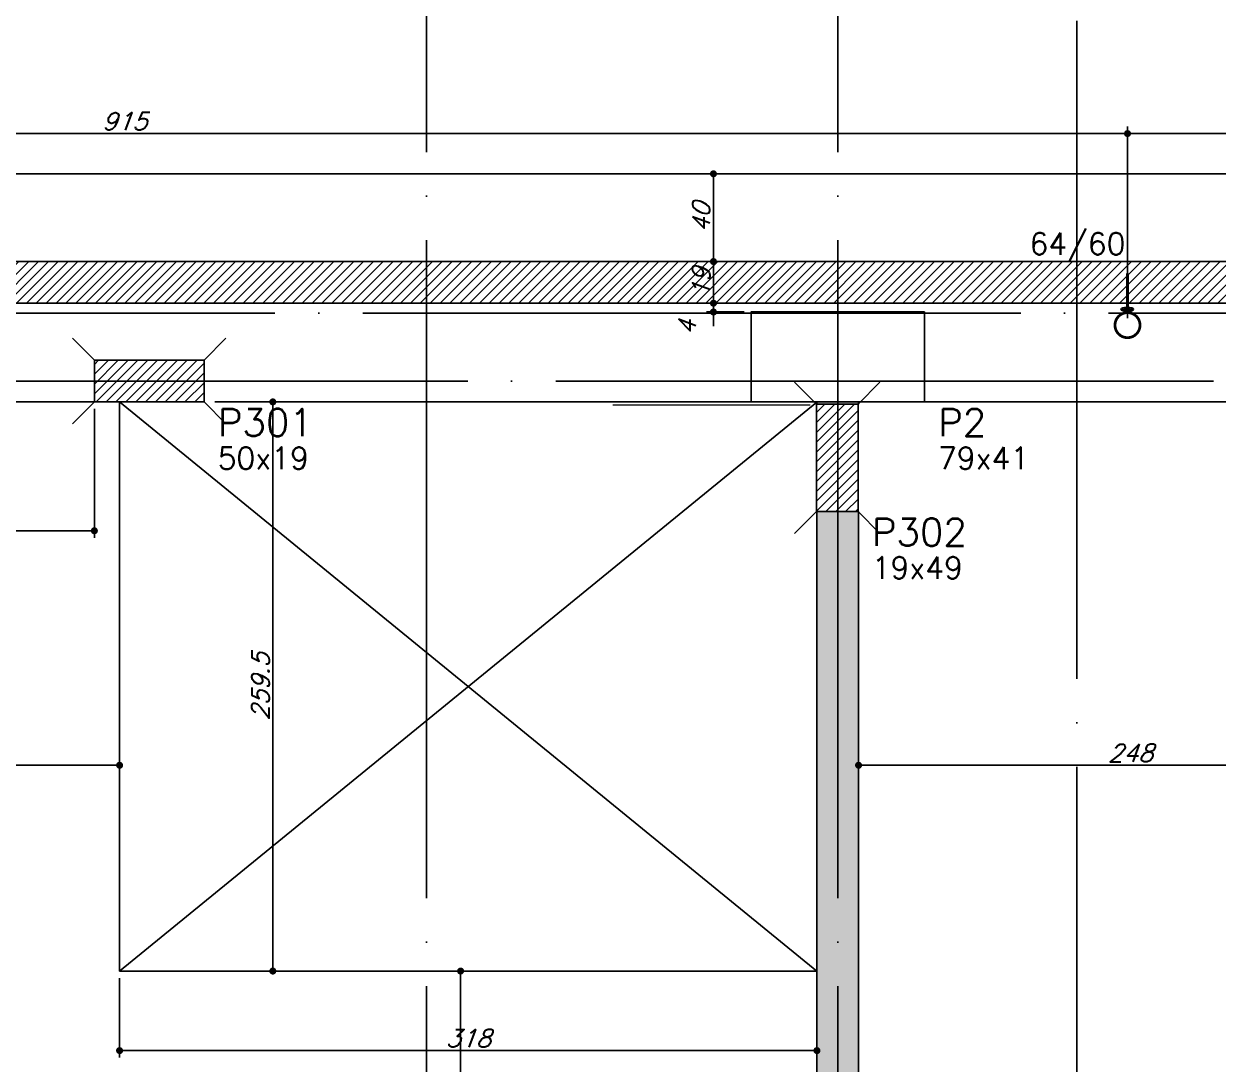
# Model space of a CAD drawing. Header units: millimetres. Extents: x -2368 to 4502, y -2283 to 2217.
# Drawn here: x -690 to -145, y 1032 to 1506 of the extents above; entities that cross this region are included whole.
import ezdxf
from ezdxf.enums import TextEntityAlignment as Align

# ---------------------------------------------------------------- set-up
doc = ezdxf.new("R2010")
doc.units = ezdxf.units.MM
doc.header["$LTSCALE"] = 50
doc.linetypes.add('EIXO', pattern=[6.8, 6, -0.4, 0, -0.4])
doc.layers.add('ARQ-PIS-ESC', color=1, linetype='Continuous', lineweight=9)
for name, color, linetype in [('F-AUX-RED', 1, 'Continuous'), ('F-COTAS', 106, 'Continuous'), ('F-COTAS ANCORAGEM', 106, 'Continuous'), ('F-DESNIVEL-1', 254, 'Continuous'), ('F-EIXO', 12, 'EIXO'), ('F-GANCHOS', 4, 'Continuous'), ('F-LAJES', 3, 'Continuous'), ('F-PILARES-DIM', 172, 'Continuous'), ('F-PILARES-HACH', 174, 'Continuous'), ('F-PILARES-M', 170, 'Continuous'), ('F-PILARES-N', 170, 'Continuous'), ('F-PILARES-NASCE', 4, 'Continuous'), ('F-PILARES-NOME', 170, 'Continuous'), ('F-TEXTO', 6, 'Continuous'), ('F-VIGAS', 3, 'Continuous'), ('F-VIGAS-DIM', 2, 'Continuous'), ('F-VÃO', 1, 'Continuous')]:
    doc.layers.add(name, color=color, linetype=linetype)
doc.styles.add('CP-TEXT-INCL', font='romans.shx', dxfattribs={"oblique": 20})
doc.styles.add('MCP', font='romans.shx')
doc.styles.add('ROMANS', font='romans.shx')
doc.dimstyles.new('CP-COTAS-50', dxfattribs={"dimscale": 0.64, "dimtxt": 12.5, "dimasz": 5, "dimexe": 5, "dimexo": 5, "dimgap": 2.5, "dimtad": 1, "dimdec": 1, "dimdsep": 46, "dimtxsty": 'CP-TEXT-INCL', "dimblk1": 'DOT', "dimblk2": 'DOT', "dimsah": 1, "dimcen": 9, "dimclrd": 256, "dimclre": 256, "dimclrt": 256, "dimadec": 0, "dimazin": 0, "dimtfac": 1, "dimtdec": 1, "dimtmove": 2, "dimatfit": 3, "dimldrblk": 'DOT', "dimfxl": 0, "dimtolj": 1, "dimarcsym": 0})

# ---------------------------------------------------------------- blocks, each defined once
blk = doc.blocks.new('*U13')
at = {"layer": 'F-EIXO'}
blk.add_line((0, 0), (4857.5, 0), dxfattribs=at)
at = {"layer": 'F-TEXTO', "style": 'ROMANS'}
blk.add_attdef('EIXO', text='', height=17.5, dxfattribs=at).set_placement((-28.21, 0), align=Align.MIDDLE_CENTER)
blk = doc.blocks.new('*U14')
at = {"layer": 'F-EIXO'}
blk.add_line((0, 0), (4945.5, 0), dxfattribs=at)
at = {"layer": 'F-TEXTO', "style": 'ROMANS'}
blk.add_attdef('EIXO', text='', height=17.5, dxfattribs=at).set_placement((-28.21, 0), align=Align.MIDDLE_CENTER)
blk = doc.blocks.new('*U21')
at = {"layer": 'F-EIXO'}
blk.add_line((0, 0), (0, -2728.58), dxfattribs=at)
at = {"layer": 'F-TEXTO', "style": 'ROMANS'}
blk.add_attdef('EIXO', text='', height=17.5, rotation=360, dxfattribs=at).set_placement((0, 28.21), align=Align.MIDDLE_CENTER)
blk = doc.blocks.new('*U22')
at = {"layer": 'F-EIXO'}
blk.add_line((0, 0), (0, -2828.58), dxfattribs=at)
at = {"layer": 'F-TEXTO', "style": 'ROMANS'}
blk.add_attdef('EIXO', text='', height=17.5, rotation=360, dxfattribs=at).set_placement((0, 28.21), align=Align.MIDDLE_CENTER)
blk = doc.blocks.new('_DOT')
at = {"color": 0, "linetype": 'ByBlock'}
blk.add_line((-0.5, 0), (-1, 0), dxfattribs=at)
at = {"color": 0, "linetype": 'ByBlock', "const_width": 0.5}
blk.add_lwpolyline([(-0.25, 0, 1), (0.25, 0, 1)], format="xyb", close=True, dxfattribs=at)
blk = doc.blocks.new('*D67')
at = {"layer": 'DEFPOINTS', "color": 0, "transparency": 16777216}
for p in [(-869.5, 1168.34), (-646, 1168.34), (-646, 1168.34)]:
    blk.add_point(p, dxfattribs=at)
at = {"layer": 'F-COTAS', "lineweight": -2, "transparency": 16777216}
blk.add_line((-866.3, 1168.34), (-649.2, 1168.34), dxfattribs=at)
at = {"layer": 'F-COTAS', "lineweight": -2, "transparency": 16777216, "xscale": 3.2, "yscale": 3.2, "zscale": 3.2, "rotation": 180}
blk.add_blockref('_DOT', (-869.5, 1168.34), dxfattribs=at)
at = {"layer": 'F-COTAS', "lineweight": -2, "transparency": 16777216, "xscale": 3.2, "yscale": 3.2, "zscale": 3.2}
blk.add_blockref('_DOT', (-646, 1168.34), dxfattribs=at)
at = {"layer": 'F-COTAS', "transparency": 16777216, "insert": (-757.75, 1173.94), "char_height": 8, "attachment_point": 5, "style": 'CP-TEXT-INCL'}
blk.add_mtext('\\A1;223.5', dxfattribs=at)
blk = doc.blocks.new('*D68')
at = {"layer": 'DEFPOINTS', "color": 0, "transparency": 16777216}
for p in [(-309, 1168.34), (-61, 1168.34), (-61, 1168.34)]:
    blk.add_point(p, dxfattribs=at)
at = {"layer": 'F-COTAS', "lineweight": -2, "transparency": 16777216}
blk.add_line((-305.8, 1168.34), (-64.2, 1168.34), dxfattribs=at)
at = {"layer": 'F-COTAS', "lineweight": -2, "transparency": 16777216, "xscale": 3.2, "yscale": 3.2, "zscale": 3.2, "rotation": 180}
blk.add_blockref('_DOT', (-309, 1168.34), dxfattribs=at)
at = {"layer": 'F-COTAS', "lineweight": -2, "transparency": 16777216, "xscale": 3.2, "yscale": 3.2, "zscale": 3.2}
blk.add_blockref('_DOT', (-61, 1168.34), dxfattribs=at)
at = {"layer": 'F-COTAS', "transparency": 16777216, "insert": (-185, 1173.94), "char_height": 8, "attachment_point": 5, "style": 'CP-TEXT-INCL'}
blk.add_mtext('\\A1;248', dxfattribs=at)
blk = doc.blocks.new('*D134')
at = {"layer": 'DEFPOINTS', "color": 0, "transparency": 16777216}
for p in [(-375.17, 1379), (-358, 1379), (-358, 1375)]:
    blk.add_point(p, dxfattribs=at)
at = {"layer": 'F-COTAS', "lineweight": -2, "transparency": 16777216}
for p, q in [((-375.17, 1382.2), (-375.17, 1385.4)), ((-361.2, 1379), (-378.37, 1379)), ((-375.17, 1375), (-375.17, 1379)), ((-361.2, 1375), (-378.37, 1375)), ((-375.17, 1371.8), (-375.17, 1368.6))]:
    blk.add_line(p, q, dxfattribs=at)
at = {"layer": 'F-COTAS', "lineweight": -2, "transparency": 16777216, "xscale": 3.2, "yscale": 3.2, "zscale": 3.2}
for p, rotation in [((-375.17, 1379), 270), ((-375.17, 1375), 90)]:
    blk.add_blockref('_DOT', p, dxfattribs=dict(at, rotation=rotation))
at = {"layer": 'F-COTAS', "transparency": 16777216, "insert": (-387.17, 1367.86), "char_height": 8, "attachment_point": 5, "rotation": 90, "style": 'CP-TEXT-INCL'}
blk.add_mtext('\\A1;4', dxfattribs=at)
blk = doc.blocks.new('*D135')
at = {"layer": 'DEFPOINTS', "color": 0, "transparency": 16777216}
for p in [(-375.17, 1398), (-366.11, 1398), (-366.11, 1379)]:
    blk.add_point(p, dxfattribs=at)
at = {"layer": 'F-COTAS', "lineweight": -2, "transparency": 16777216}
for p, q in [((-369.31, 1398), (-378.37, 1398)), ((-375.17, 1382.2), (-375.17, 1394.8)), ((-369.31, 1379), (-378.37, 1379))]:
    blk.add_line(p, q, dxfattribs=at)
at = {"layer": 'F-COTAS', "lineweight": -2, "transparency": 16777216, "xscale": 3.2, "yscale": 3.2, "zscale": 3.2}
for p, rotation in [((-375.17, 1398), 90), ((-375.17, 1379), 270)]:
    blk.add_blockref('_DOT', p, dxfattribs=dict(at, rotation=rotation))
at = {"layer": 'F-COTAS', "transparency": 16777216, "insert": (-380.77, 1388.5), "char_height": 8, "attachment_point": 5, "rotation": 90, "style": 'CP-TEXT-INCL'}
blk.add_mtext('\\A1;19', dxfattribs=at)
blk = doc.blocks.new('*D136')
at = {"layer": 'DEFPOINTS', "color": 0, "transparency": 16777216}
for p in [(-375.17, 1438), (-360.61, 1438), (-360.61, 1398)]:
    blk.add_point(p, dxfattribs=at)
at = {"layer": 'F-COTAS', "lineweight": -2, "transparency": 16777216}
for p, q in [((-363.81, 1438), (-378.37, 1438)), ((-375.17, 1401.2), (-375.17, 1434.8)), ((-363.81, 1398), (-378.37, 1398))]:
    blk.add_line(p, q, dxfattribs=at)
at = {"layer": 'F-COTAS', "lineweight": -2, "transparency": 16777216, "xscale": 3.2, "yscale": 3.2, "zscale": 3.2}
for p, rotation in [((-375.17, 1438), 90), ((-375.17, 1398), 270)]:
    blk.add_blockref('_DOT', p, dxfattribs=dict(at, rotation=rotation))
at = {"layer": 'F-COTAS', "transparency": 16777216, "insert": (-380.77, 1418), "char_height": 8, "attachment_point": 5, "rotation": 90, "style": 'CP-TEXT-INCL'}
blk.add_mtext('\\A1;40', dxfattribs=at)
blk = doc.blocks.new('*D143')
at = {"layer": 'DEFPOINTS', "color": 0, "transparency": 16777216}
for p in [(-489.01, 1074.5), (-490.5, 664.5), (-489.01, 664.5)]:
    blk.add_point(p, dxfattribs=at)
at = {"layer": 'F-COTAS', "lineweight": -2, "transparency": 16777216}
for p, q in [((-492.21, 1074.5), (-493.7, 1074.5)), ((-490.5, 1071.3), (-490.5, 667.7)), ((-492.21, 664.5), (-493.7, 664.5))]:
    blk.add_line(p, q, dxfattribs=at)
at = {"layer": 'F-COTAS', "lineweight": -2, "transparency": 16777216, "xscale": 3.2, "yscale": 3.2, "zscale": 3.2}
for p, rotation in [((-490.5, 1074.5), 90), ((-490.5, 664.5), 270)]:
    blk.add_blockref('_DOT', p, dxfattribs=dict(at, rotation=rotation))
at = {"layer": 'F-COTAS', "transparency": 16777216, "insert": (-496.1, 869.5), "char_height": 8, "attachment_point": 5, "rotation": 90, "style": 'CP-TEXT-INCL'}
blk.add_mtext('\\A1;410', dxfattribs=at)
blk = doc.blocks.new('*D144')
at = {"layer": 'DEFPOINTS', "color": 0, "transparency": 16777216}
for p in [(-657.5, 1334), (-869.5, 1284.03), (-657.5, 1275.24)]:
    blk.add_point(p, dxfattribs=at)
at = {"layer": 'F-COTAS', "lineweight": -2, "transparency": 16777216}
for p, q in [((-657.5, 1330.8), (-657.5, 1272.04)), ((-869.5, 1280.83), (-869.5, 1272.04)), ((-866.3, 1275.24), (-660.7, 1275.24))]:
    blk.add_line(p, q, dxfattribs=at)
at = {"layer": 'F-COTAS', "lineweight": -2, "transparency": 16777216, "xscale": 3.2, "yscale": 3.2, "zscale": 3.2, "rotation": 180}
blk.add_blockref('_DOT', (-869.5, 1275.24), dxfattribs=at)
at = {"layer": 'F-COTAS', "lineweight": -2, "transparency": 16777216, "xscale": 3.2, "yscale": 3.2, "zscale": 3.2}
blk.add_blockref('_DOT', (-657.5, 1275.24), dxfattribs=at)
at = {"layer": 'F-COTAS', "transparency": 16777216, "insert": (-763.5, 1280.84), "char_height": 8, "attachment_point": 5, "style": 'CP-TEXT-INCL'}
blk.add_mtext('\\A1;212', dxfattribs=at)
blk = doc.blocks.new('*D192')
at = {"layer": 'DEFPOINTS', "color": 0, "transparency": 16777216}
for p in [(2835, 1741.136394), (2835, 1624.5), (-1200, 1438)]:
    blk.add_point(p, dxfattribs=at)
at = {"layer": 'F-COTAS', "lineweight": -2, "transparency": 16777216}
for p, q in [((-1200, 1441.2), (-1200, 1744.336394)), ((2835, 1627.7), (2835, 1744.336394)), ((-1196.8, 1741.136394), (2831.8, 1741.136394))]:
    blk.add_line(p, q, dxfattribs=at)
at = {"layer": 'F-COTAS', "lineweight": -2, "transparency": 16777216, "xscale": 3.2, "yscale": 3.2, "zscale": 3.2, "rotation": 180}
blk.add_blockref('_DOT', (-1200, 1741.136394), dxfattribs=at)
at = {"layer": 'F-COTAS', "lineweight": -2, "transparency": 16777216, "xscale": 3.2, "yscale": 3.2, "zscale": 3.2}
blk.add_blockref('_DOT', (2835, 1741.136394), dxfattribs=at)
at = {"layer": 'F-COTAS', "transparency": 16777216, "insert": (817.5, 1746.736394), "char_height": 8, "attachment_point": 5, "style": 'CP-TEXT-INCL'}
blk.add_mtext('\\A1;4035', dxfattribs=at)
blk = doc.blocks.new('*D262')
at = {"layer": 'DEFPOINTS', "color": 0, "transparency": 16777216}
for p in [(-605.76, 1334), (-576.12, 1334), (-605.76, 1074.5)]:
    blk.add_point(p, dxfattribs=at)
at = {"layer": 'F-COTAS', "lineweight": -2, "transparency": 16777216}
for p, q in [((-602.56, 1334), (-572.92, 1334)), ((-576.12, 1077.7), (-576.12, 1330.8)), ((-602.56, 1074.5), (-572.92, 1074.5))]:
    blk.add_line(p, q, dxfattribs=at)
at = {"layer": 'F-COTAS', "lineweight": -2, "transparency": 16777216, "xscale": 3.2, "yscale": 3.2, "zscale": 3.2}
for p, rotation in [((-576.12, 1334), 90), ((-576.12, 1074.5), 270)]:
    blk.add_blockref('_DOT', p, dxfattribs=dict(at, rotation=rotation))
at = {"layer": 'F-COTAS', "transparency": 16777216, "insert": (-581.72, 1204.25), "char_height": 8, "attachment_point": 5, "rotation": 90, "style": 'CP-TEXT-INCL'}
blk.add_mtext('\\A1;259.5', dxfattribs=at)
blk = doc.blocks.new('*D269')
at = {"layer": 'DEFPOINTS', "color": 0, "transparency": 16777216}
for p in [(-646, 1074.5), (-328, 1053.45), (-328, 1038.24)]:
    blk.add_point(p, dxfattribs=at)
at = {"layer": 'F-COTAS', "lineweight": -2, "transparency": 16777216}
for p, q in [((-646, 1071.3), (-646, 1035.04)), ((-328, 1050.25), (-328, 1035.04)), ((-642.8, 1038.24), (-331.2, 1038.24))]:
    blk.add_line(p, q, dxfattribs=at)
at = {"layer": 'F-COTAS', "lineweight": -2, "transparency": 16777216, "xscale": 3.2, "yscale": 3.2, "zscale": 3.2, "rotation": 180}
blk.add_blockref('_DOT', (-646, 1038.24), dxfattribs=at)
at = {"layer": 'F-COTAS', "lineweight": -2, "transparency": 16777216, "xscale": 3.2, "yscale": 3.2, "zscale": 3.2}
blk.add_blockref('_DOT', (-328, 1038.24), dxfattribs=at)
at = {"layer": 'F-COTAS', "transparency": 16777216, "insert": (-487, 1043.84), "char_height": 8, "attachment_point": 5, "style": 'CP-TEXT-INCL'}
blk.add_mtext('\\A1;318', dxfattribs=at)
blk = doc.blocks.new('PB-ANC_VISTA')
at = {"layer": 'F-GANCHOS'}
h = blk.add_hatch(color=256, dxfattribs=at)
edge = h.paths.add_edge_path()
edge.add_ellipse((0, 0.0049), major_axis=(-0.0142, 0), ratio=0.343552, start_angle=152.7965, end_angle=253.9579, ccw=False)
edge.add_spline(control_points=[(0.0126, 0.0027), (0.0118, 0.0035), (0.0109, 0.0039), (0.0094, 0.0046), (0.0089, 0.0048), (0.0084, 0.0049)], knot_values=[3.709013, 3.709013, 3.709013, 3.709013, 3.826962, 3.826962, 3.975536, 3.975536, 3.975536, 3.975536], degree=3, periodic=0)
edge.add_spline(control_points=[(0.0084, 0.0049), (0.0083, 0.005), (0.0082, 0.005), (0.0075, 0.0052), (0.0068, 0.0054), (0.0054, 0.0056), (0.0046, 0.0057), (0.0025, 0.006), (0.001, 0.006), (-0.0019, 0.006), (-0.0033, 0.0059), (-0.006, 0.0055), (-0.0072, 0.0053), (-0.0083, 0.005), (-0.0084, 0.0049), (-0.0084, 0.0049)], knot_values=[3.975536, 3.975536, 3.975536, 3.975536, 4.020815, 4.020815, 4.214669, 4.214669, 4.408523, 4.408523, 4.746248, 4.746248, 5.083972, 5.083972, 5.421697, 5.421697, 5.450325, 5.450325, 5.450325, 5.450325], degree=3, periodic=0)
edge.add_spline(control_points=[(-0.0084, 0.0049), (-0.009, 0.0047), (-0.0094, 0.0046), (-0.0101, 0.0043), (-0.0109, 0.004), (-0.0119, 0.0031), (-0.0123, 0.0028), (-0.0125, 0.0026)], knot_values=[5.450325, 5.450325, 5.450325, 5.450325, 5.63804, 5.63804, 5.767465, 5.767465, 5.83324, 5.83324, 5.83324, 5.83324], degree=3, periodic=0)
edge.add_ellipse((0, 0.0049), major_axis=(-0.0142, 0), ratio=0.343552, start_angle=286.0421, end_angle=388.2135, ccw=False)
edge.add_arc((0, 0.0406), 0.0312, 262.7795, 270)
edge.add_arc((0, 0.0406), 0.0312, 270, 277.2205)
edge = h.paths.add_edge_path()
edge.add_spline(control_points=[(-0.0084, 0.0049), (-0.0081, 0.0048), (-0.0077, 0.0047), (-0.0062, 0.0044), (-0.0049, 0.0042), (-0.0022, 0.0039), (-0.0008, 0.0039), (0.0023, 0.0039), (0.0039, 0.004), (0.0065, 0.0044), (0.0076, 0.0047), (0.0084, 0.0049)], knot_values=[0.872578, 0.872578, 0.872578, 0.872578, 0.983497, 0.983497, 1.300773, 1.300773, 1.618048, 1.618048, 1.991026, 1.991026, 2.268927, 2.268927, 2.268927, 2.268927], degree=3, periodic=0)
edge.add_spline(control_points=[(0.0084, 0.0049), (0.0089, 0.0048), (0.0094, 0.0046), (0.0109, 0.0039), (0.0118, 0.0035), (0.0126, 0.0027)], knot_values=[3.709013, 3.709013, 3.709013, 3.709013, 3.857587, 3.857587, 3.975536, 3.975536, 3.975536, 3.975536], degree=3, periodic=0)
edge.add_ellipse((0, 0.0049), major_axis=(-0.0142, 0), ratio=0.343552, start_angle=28.2135, end_angle=152.7965, ccw=False)
edge.add_spline(control_points=[(-0.0125, 0.0026), (-0.0123, 0.0028), (-0.0119, 0.0031), (-0.0109, 0.004), (-0.0101, 0.0043), (-0.0094, 0.0046), (-0.009, 0.0047), (-0.0084, 0.0049)], knot_values=[5.450325, 5.450325, 5.450325, 5.450325, 5.5161, 5.5161, 5.645525, 5.645525, 5.83324, 5.83324, 5.83324, 5.83324], degree=3, periodic=0)
blk.add_line((0.0031, 0.0093), (-0.0031, 0.0093), dxfattribs=at)
at = {"layer": 'F-GANCHOS', "const_width": 0.00625}
blk.add_lwpolyline([(-0.0005, 0.0121, -1), (-0.0005, 0.0683, -1)], format="xyb", close=True, dxfattribs=at)
blk.add_lwpolyline([(-0.0005, -0.0757), (-0.0005, 0.0098)], dxfattribs=at)
at = {"layer": 'F-GANCHOS'}
blk.add_ellipse((0, 0.0049), major_axis=(-0.0142, 0), ratio=0.343552, dxfattribs=at)
for points, knots in [([(0.0126, 0.0027), (0.0118, 0.0035), (0.0109, 0.0039), (0.0091, 0.0047), (0.0086, 0.0049), (0.0075, 0.0052), (0.0068, 0.0054), (0.0054, 0.0056), (0.0046, 0.0057), (0.0025, 0.006), (0.001, 0.006), (-0.0019, 0.006), (-0.0033, 0.0059), (-0.006, 0.0055), (-0.0072, 0.0053), (-0.0088, 0.0048), (-0.0094, 0.0046), (-0.0101, 0.0043), (-0.0109, 0.004), (-0.0119, 0.0031), (-0.0123, 0.0028), (-0.0125, 0.0026)], [3.709013, 3.709013, 3.709013, 3.709013, 3.826962, 3.826962, 4.020815, 4.020815, 4.214669, 4.214669, 4.408523, 4.408523, 4.746248, 4.746248, 5.083972, 5.083972, 5.421697, 5.421697, 5.63804, 5.63804, 5.767465, 5.767465, 5.83324, 5.83324, 5.83324, 5.83324]), ([(-0.0084, 0.0049), (-0.0081, 0.0048), (-0.0077, 0.0047), (-0.0062, 0.0044), (-0.0049, 0.0042), (-0.0022, 0.0039), (-0.0008, 0.0039), (0.0023, 0.0039), (0.0039, 0.004), (0.0065, 0.0044), (0.0076, 0.0047), (0.0084, 0.0049)], [0.872578, 0.872578, 0.872578, 0.872578, 0.983497, 0.983497, 1.300773, 1.300773, 1.618048, 1.618048, 1.991026, 1.991026, 2.268927, 2.268927, 2.268927, 2.268927])]:
    blk.add_open_spline(points, degree=3, knots=knots, dxfattribs=at)
blk = doc.blocks.new('*U463')
at = {"layer": 'F-GANCHOS', "xscale": 203.1746031736276, "yscale": 203.1746031736276, "zscale": 203.1746031736276}
blk.add_blockref('PB-ANC_VISTA', (6.25, 78.8), dxfattribs=at)
blk = doc.blocks.new('*D519')
at = {"layer": 'DEFPOINTS', "color": 0, "transparency": 16777216}
for p in [(-186.35, 1456.34), (-1101.1, 1369), (-186.35, 1369)]:
    blk.add_point(p, dxfattribs=at)
at = {"layer": 'F-COTAS ANCORAGEM', "lineweight": -2, "transparency": 16777216}
for p, q in [((-1101.1, 1372.2), (-1101.1, 1459.54)), ((-1097.9, 1456.34), (-189.55, 1456.34)), ((-186.35, 1372.2), (-186.35, 1459.54))]:
    blk.add_line(p, q, dxfattribs=at)
at = {"layer": 'F-COTAS ANCORAGEM', "lineweight": -2, "transparency": 16777216, "xscale": 3.2, "yscale": 3.2, "zscale": 3.2, "rotation": 180}
blk.add_blockref('_DOT', (-1101.1, 1456.34), dxfattribs=at)
at = {"layer": 'F-COTAS ANCORAGEM', "lineweight": -2, "transparency": 16777216, "xscale": 3.2, "yscale": 3.2, "zscale": 3.2}
blk.add_blockref('_DOT', (-186.35, 1456.34), dxfattribs=at)
at = {"layer": 'F-COTAS ANCORAGEM', "transparency": 16777216, "insert": (-643.73, 1461.94), "char_height": 8, "attachment_point": 5, "style": 'CP-TEXT-INCL'}
blk.add_mtext('\\A1;915', dxfattribs=at)
blk = doc.blocks.new('*D520')
at = {"layer": 'DEFPOINTS', "color": 0, "transparency": 16777216}
for p in [(53.65, 1456.34), (-186.35, 1369), (53.65, 1369)]:
    blk.add_point(p, dxfattribs=at)
at = {"layer": 'F-COTAS ANCORAGEM', "lineweight": -2, "transparency": 16777216}
for p, q in [((-186.35, 1372.2), (-186.35, 1459.54)), ((-183.15, 1456.34), (50.45, 1456.34)), ((53.65, 1372.2), (53.65, 1459.54))]:
    blk.add_line(p, q, dxfattribs=at)
at = {"layer": 'F-COTAS ANCORAGEM', "lineweight": -2, "transparency": 16777216, "xscale": 3.2, "yscale": 3.2, "zscale": 3.2, "rotation": 180}
blk.add_blockref('_DOT', (-186.35, 1456.34), dxfattribs=at)
at = {"layer": 'F-COTAS ANCORAGEM', "lineweight": -2, "transparency": 16777216, "xscale": 3.2, "yscale": 3.2, "zscale": 3.2}
blk.add_blockref('_DOT', (53.65, 1456.34), dxfattribs=at)
at = {"layer": 'F-COTAS ANCORAGEM', "transparency": 16777216, "insert": (-66.35, 1461.94), "char_height": 8, "attachment_point": 5, "style": 'CP-TEXT-INCL'}
blk.add_mtext('\\A1;240', dxfattribs=at)

msp = doc.modelspace()

# ---------------------------------------------------------------- hatches: boundary and pattern name
at = {"layer": 'F-AUX-RED'}
h = msp.add_hatch(dxfattribs=at)
h.set_pattern_fill('ANSI31', color=256)
h.set_pattern_definition([(45, (0, -5000), (-2.245064, 2.245064), [])])
h.paths.add_polyline_path([(1128, 1398), (-1160, 1398), (-1160, 1379), (1109, 1379), (1109, 1291), (1128, 1291)])
at = {"layer": 'F-PILARES-HACH', "linetype": 'Continuous'}
h = msp.add_hatch(dxfattribs=at)
h.set_pattern_fill('ANSI31', color=256, style=0)
h.set_pattern_definition([(45, (-5.5, 10000), (-2.245064, 2.245064), [])])
h.paths.add_polyline_path([(-657.5, 1334), (-607.5, 1334), (-607.5, 1353), (-657.5, 1353)], flags=16)
h = msp.add_hatch(dxfattribs=at)
h.set_pattern_fill('ANSI31', color=256, style=0)
h.set_pattern_definition([(45, (0, 10000), (-2.245064, 2.245064), [])])
h.paths.add_polyline_path([(-328.24, 1284.029), (-309.24, 1284.029), (-309.24, 1333.029), (-328.24, 1333.029)], flags=16)

# ---------------------------------------------------------------- linework, layer by layer
at = {"layer": 'ARQ-PIS-ESC'}
msp.add_line((-331, 1332.5), (-421, 1332.5), dxfattribs=at)
at = {"layer": 'F-AUX-RED', "color": 2}
for p, q in [((1128, 1398), (-1160, 1398)), ((-1160, 1379), (1109, 1379))]:
    msp.add_line(p, q, dxfattribs=at)
at = {"layer": 'F-DESNIVEL-1', "linetype": 'Continuous'}
for points in [[(-309, 1333.029), (-309, 1333.9), (-328, 1333.9)], [(-309, 1333.029), (-328, 1333.9), (-328, 1333.029)], [(-309, 1333.029), (-328, 1333.029), (-309, 1333.029)], [(-311.4, 664.6), (-309, 1284.029), (-328, 1284.029)], [(-311.4, 664.6), (-328, 1284.029), (-328, 664.6)], [(-311.4, 664.6), (-309, 664.5), (-309, 1284.029)]]:
    msp.add_solid(points, dxfattribs=at)
at = {"layer": 'F-LAJES', "linetype": 'Continuous'}
for p, q in [((-1200, 1438), (1081, 1438)), ((-646, 1074.5), (-646, 1334.03)), ((-646, 1074.5), (-328, 1074.5))]:
    msp.add_line(p, q, dxfattribs=at)
at = {"layer": 'F-PILARES-M', "linetype": 'Continuous'}
msp.add_lwpolyline([(-358, 1334), (-279, 1334), (-279, 1375), (-358, 1375), (-358, 1334)], dxfattribs=at)
at = {"layer": 'F-PILARES-N', "linetype": 'Continuous'}
for points in [[(-657.5, 1334), (-607.5, 1334), (-607.5, 1353), (-657.5, 1353), (-657.5, 1334)], [(-328.24, 1284.029), (-309.24, 1284.029), (-309.24, 1333.029), (-328.24, 1333.029), (-328.24, 1284.029)]]:
    msp.add_lwpolyline(points, dxfattribs=at)
at = {"layer": 'F-PILARES-NASCE', "linetype": 'Continuous'}
for p, q in [((-657.5, 1353), (-667.5, 1363)), ((-607.5, 1353), (-597.5, 1363)), ((-328.24, 1333.029), (-338.24, 1343.029)), ((-309.24, 1333.029), (-299.24, 1343.029)), ((-657.5, 1334), (-667.5, 1324)), ((-607.5, 1334), (-597.5, 1324)), ((-328.24, 1284.029), (-338.24, 1274.029)), ((-309.24, 1284.029), (-299.24, 1274.029))]:
    msp.add_line(p, q, dxfattribs=at)
at = {"layer": 'F-VIGAS'}
for points in [[(-623, 1398), (-881.5, 1398)], [(-318.5, 1398), (-623, 1398)], [(-51.5, 1398), (-318.5, 1398)], [(-869.5, 1334), (-652, 1334)], [(-602, 1334), (-358, 1334)], [(-328, 1334), (-328, 1333.029)], [(-309, 1333.029), (-309, 1334)], [(-279, 1334), (-61, 1334)], [(-328, 1284.029), (-328, 645.5)], [(-309, 645.5), (-309, 1284.029)]]:
    msp.add_lwpolyline(points, dxfattribs=at)
at = {"layer": 'F-VÃO'}
for p, q in [((-328, 1074.5), (-646, 1334)), ((-646, 1074.5), (-328, 1333.9))]:
    msp.add_line(p, q, dxfattribs=at)

# ---------------------------------------------------------------- block references
at = {"layer": 'F-COTAS', "rotation": 180}
msp.add_blockref('*U463', (-180.206, 1455.966), dxfattribs=at)
at = {"layer": 'F-EIXO', "linetype": 'Continuous'}
for name, p in [('*U22', (-209.5, 1847.82)), ('*U21', (-506, 1747.82)), ('*U21', (-318.5, 1747.82)), ('*U14', (-1895.471, 1374.5)), ('*U13', (-1807.517, 1343.5))]:
    msp.add_blockref(name, p, dxfattribs=at)

# ---------------------------------------------------------------- texts
at = {"layer": 'F-PILARES-DIM', "linetype": 'Continuous', "style": 'MCP'}
for s, p in [('50x19', (-601.25, 1303.375)), ('79x41', (-272.75, 1303.375)), ('19x49', (-302.99, 1253.404))]:
    msp.add_text(s, height=10, dxfattribs=at).set_placement(p)
at = {"layer": 'F-PILARES-NOME', "linetype": 'Continuous', "style": 'MCP'}
for s, p in [('P301', (-601.25, 1318.375)), ('P2', (-272.75, 1318.375)), ('P302', (-302.99, 1268.404))]:
    msp.add_text(s, height=12.5, dxfattribs=at).set_placement(p)
at = {"layer": 'F-VIGAS-DIM', "linetype": 'Continuous', "style": 'MCP'}
msp.add_text('64/60', height=10, dxfattribs=at).set_placement((-231, 1401.125))

# ---------------------------------------------------------------- dimensions: what is measured, and where the dimension line sits
at = {"layer": 'F-COTAS'}
for base, p1, p2, picture, middle in [((2835, 1741.136), (-1200, 1438), (2835, 1624.5), '*D192', (817.5, 1746.736)), ((-657.5, 1275.242), (-869.5, 1284.025), (-657.5, 1334), '*D144', (-763.5, 1280.842)), ((-328, 1038.238), (-646, 1074.5), (-328, 1053.449), '*D269', (-487, 1043.838))]:
    dim = msp.add_linear_dim(base=base, p1=p1, p2=p2, dimstyle='CP-COTAS-50', dxfattribs=at)
    dim.commit()
    dim.dimension.update_dxf_attribs({"geometry": picture, "text_midpoint": middle})
for base, p1, p2, angle, picture, middle in [((-375.17, 1438), (-360.61, 1398), (-360.61, 1438), 90, '*D136', (-380.77, 1418)), ((-375.17, 1398), (-366.11, 1379), (-366.11, 1398), 90, '*D135', (-380.77, 1388.5)), ((-646, 1168.336), (-869.5, 1168.336), (-646, 1168.336), 180, '*D67', (-757.75, 1173.936)), ((-61, 1168.336), (-309, 1168.336), (-61, 1168.336), 180, '*D68', (-185, 1173.936)), ((-490.5, 664.5), (-489.014, 1074.5), (-489.014, 664.5), 90, '*D143', (-496.1, 869.5))]:
    dim = msp.add_linear_dim(base=base, p1=p1, p2=p2, angle=angle, dimstyle='CP-COTAS-50', dxfattribs=at)
    dim.commit()
    dim.dimension.update_dxf_attribs({"geometry": picture, "text_midpoint": middle})
dim = msp.add_linear_dim(base=(-375.17, 1379), p1=(-358, 1375), p2=(-358, 1379), angle=90, dimstyle='CP-COTAS-50', dxfattribs=at)
dim.commit()
dim.dimension.update_dxf_attribs({"geometry": '*D134', "text_midpoint": (-387.17, 1367.857), "dimtype": 160})
dim = msp.add_linear_dim(base=(-576.123, 1334), p1=(-605.758, 1074.5), p2=(-605.758, 1334), angle=90, dimstyle='CP-COTAS-50', override={"dimfxl": 7.5}, dxfattribs=at)
dim.commit()
dim.dimension.update_dxf_attribs({"geometry": '*D262', "text_midpoint": (-581.723, 1204.25)})
at = {"layer": 'F-COTAS ANCORAGEM'}
for base, p1, p2, picture, middle in [((-186.352, 1456.342), (-1101.102, 1369), (-186.352, 1369), '*D519', (-643.727, 1461.942)), ((53.648, 1456.342), (-186.352, 1369), (53.648, 1369), '*D520', (-66.352, 1461.942))]:
    dim = msp.add_linear_dim(base=base, p1=p1, p2=p2, dimstyle='CP-COTAS-50', override={"dimdec": 0, "dimfxl": 7.5}, dxfattribs=at)
    dim.commit()
    dim.dimension.update_dxf_attribs({"geometry": picture, "text_midpoint": middle})

doc.saveas('drawing.dxf')
